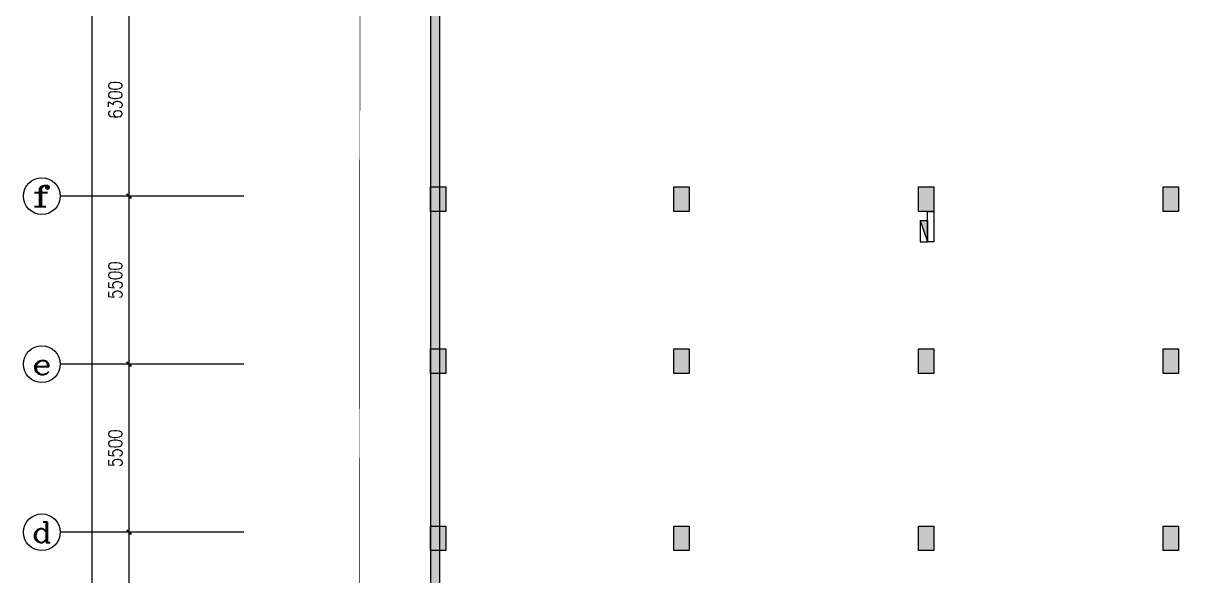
# Model space of a CAD drawing. Extents: x -1348811 to 123514, y -640545 to 749356.
# Drawn here: x -88142 to -49771, y 294844 to 312910 of the extents above; entities that cross this region are included whole.
import ezdxf
from ezdxf.enums import TextEntityAlignment as Align

# ---------------------------------------------------------------- set-up
doc = ezdxf.new("R2010")
doc.units = 0
doc.header["$LTSCALE"] = 10
doc.header["$MEASUREMENT"] = 0
doc.linetypes.add('DASHDOT', pattern=[25.4, 12.7, -6.35, 0, -6.35])
doc.layers.get('0').update_dxf_attribs({"linetype": 'CONTINUOUS'})
doc.layers.get('Defpoints').update_dxf_attribs({"linetype": 'CONTINUOUS'})
for name, color, linetype in [('AXIS', 3, 'CONTINUOUS'), ('AXIS_TEXT', 7, 'CONTINUOUS'), ('COLU', 1, 'CONTINUOUS'), ('COLU_HATCH', 252, 'CONTINUOUS'), ('jlq', 1, 'CONTINUOUS'), ('JPS-WALL', 7, 'CONTINUOUS'), ('JPS-XHS', 7, 'CONTINUOUS'), ('PUB_HATCH', 9, 'CONTINUOUS'), ('控制线', 5, 'CONTINUOUS')]:
    doc.layers.add(name, color=color, linetype=linetype)
doc.styles.add('_TCH_AXIS', font='COMPLEX', dxfattribs={"bigfont": 'GBCBIG'})
doc.styles.add('COMPLEX', font='COMPLEX')
doc.styles.add('DIM_FONT', font='SIMPLEX', dxfattribs={"width": 0.8, "bigfont": 'HZTXT'})
doc.dimstyles.new('DIMN150', dxfattribs={"dimscale": 1.5, "dimtxt": 300, "dimasz": 100, "dimexe": 250, "dimexo": 300, "dimgap": 150, "dimtad": 1, "dimdec": 0, "dimzin": 0, "dimdsep": 46, "dimtxsty": 'DIM_FONT', "dimblk": 'ARCHTICK', "dimcen": 0.09, "dimclrt": 7, "dimazin": 2, "dimtfac": 1, "dimtdec": 0, "dimtix": 1, "dimtmove": 2, "dimatfit": 3, "dimfxl": 0, "dimtolj": 1, "dimtzin": 0, "dimarcsym": 0})

# ---------------------------------------------------------------- blocks, each defined once
blk = doc.blocks.new('_ArchTick')
at = {"color": 0, "linetype": 'ByBlock', "const_width": 0.4}
blk.add_lwpolyline([(-0.5, -0.5), (0.5, 0.5)], dxfattribs=at)
blk = doc.blocks.new('*D1627')
at = {"layer": 'AXIS', "color": 0, "lineweight": -2}
for p, q in [((-6752, 0), (-11627, 0)), ((-11252, -211333), (-11252, 0)), ((-6752, -211333), (-11627, -211333))]:
    blk.add_line(p, q, dxfattribs=at)
at = {"layer": 'Defpoints', "color": 0}
for p in [(-11252, 0), (-6302, 0), (-6302, -211333)]:
    blk.add_point(p, dxfattribs=at)
at = {"layer": 'AXIS', "color": 0, "lineweight": -2, "xscale": 150, "yscale": 150, "zscale": 150}
for p, rotation in [((-11252, 0), 90), ((-11252, -211333), 270)]:
    blk.add_blockref('_ArchTick', p, dxfattribs=dict(at, rotation=rotation))
at = {"layer": 'AXIS', "color": 7, "insert": (-11702, -105667), "char_height": 450, "attachment_point": 5, "rotation": 90, "style": 'DIM_FONT'}
blk.add_mtext('\\A1;211333', dxfattribs=at)
blk = doc.blocks.new('*D1650')
at = {"layer": 'AXIS', "color": 0, "lineweight": -2}
for p, q in [((-6752, -74700), (-10427, -74700)), ((-10052, -81000), (-10052, -74700)), ((-6752, -81000), (-10427, -81000))]:
    blk.add_line(p, q, dxfattribs=at)
at = {"layer": 'Defpoints', "color": 0}
for p in [(-10052, -74700), (-6302, -74700), (-6302, -81000)]:
    blk.add_point(p, dxfattribs=at)
at = {"layer": 'AXIS', "color": 0, "lineweight": -2, "xscale": 150, "yscale": 150, "zscale": 150}
for p, rotation in [((-10052, -74700), 90), ((-10052, -81000), 270)]:
    blk.add_blockref('_ArchTick', p, dxfattribs=dict(at, rotation=rotation))
at = {"layer": 'AXIS', "color": 7, "insert": (-10502, -77850), "char_height": 450, "attachment_point": 5, "rotation": 90, "style": 'DIM_FONT'}
blk.add_mtext('\\A1;6300', dxfattribs=at)
blk = doc.blocks.new('*D1651')
at = {"layer": 'AXIS', "color": 0, "lineweight": -2}
for p, q in [((-6752, -69200), (-10427, -69200)), ((-10052, -74700), (-10052, -69200)), ((-6752, -74700), (-10427, -74700))]:
    blk.add_line(p, q, dxfattribs=at)
at = {"layer": 'Defpoints', "color": 0}
for p in [(-10052, -69200), (-6302, -69200), (-6302, -74700)]:
    blk.add_point(p, dxfattribs=at)
at = {"layer": 'AXIS', "color": 0, "lineweight": -2, "xscale": 150, "yscale": 150, "zscale": 150}
for p, rotation in [((-10052, -69200), 90), ((-10052, -74700), 270)]:
    blk.add_blockref('_ArchTick', p, dxfattribs=dict(at, rotation=rotation))
at = {"layer": 'AXIS', "color": 7, "insert": (-10502, -71950), "char_height": 450, "attachment_point": 5, "rotation": 90, "style": 'DIM_FONT'}
blk.add_mtext('\\A1;5500', dxfattribs=at)
blk = doc.blocks.new('*D1652')
at = {"layer": 'AXIS', "color": 0, "lineweight": -2}
for p, q in [((-6752, -63700), (-10427, -63700)), ((-10052, -69200), (-10052, -63700)), ((-6752, -69200), (-10427, -69200))]:
    blk.add_line(p, q, dxfattribs=at)
at = {"layer": 'Defpoints', "color": 0}
for p in [(-10052, -63700), (-6302, -63700), (-6302, -69200)]:
    blk.add_point(p, dxfattribs=at)
at = {"layer": 'AXIS', "color": 0, "lineweight": -2, "xscale": 150, "yscale": 150, "zscale": 150}
for p, rotation in [((-10052, -63700), 90), ((-10052, -69200), 270)]:
    blk.add_blockref('_ArchTick', p, dxfattribs=dict(at, rotation=rotation))
at = {"layer": 'AXIS', "color": 7, "insert": (-10502, -66450), "char_height": 450, "attachment_point": 5, "rotation": 90, "style": 'DIM_FONT'}
blk.add_mtext('\\A1;5500', dxfattribs=at)
blk = doc.blocks.new('*D1653')
at = {"layer": 'AXIS', "color": 0, "lineweight": -2}
for p, q in [((-6752, -57400), (-10427, -57400)), ((-10052, -63700), (-10052, -57400)), ((-6752, -63700), (-10427, -63700))]:
    blk.add_line(p, q, dxfattribs=at)
at = {"layer": 'Defpoints', "color": 0}
for p in [(-10052, -57400), (-6302, -57400), (-6302, -63700)]:
    blk.add_point(p, dxfattribs=at)
at = {"layer": 'AXIS', "color": 0, "lineweight": -2, "xscale": 150, "yscale": 150, "zscale": 150}
for p, rotation in [((-10052, -57400), 90), ((-10052, -63700), 270)]:
    blk.add_blockref('_ArchTick', p, dxfattribs=dict(at, rotation=rotation))
at = {"layer": 'AXIS', "color": 7, "insert": (-10502, -60550), "char_height": 450, "attachment_point": 5, "rotation": 90, "style": 'DIM_FONT'}
blk.add_mtext('\\A1;6300', dxfattribs=at)
blk = doc.blocks.new('_AXISO')
blk.add_circle((0, 0), 0.5)
at = {"layer": 'AXIS_TEXT', "style": 'COMPLEX', "width": 1.041667}
blk.add_attdef('A', text='', height=0.56, dxfattribs=at).set_placement((-0.25, -0.28), (0.25, -0.28), align=Align.FIT)
blk = doc.blocks.new('zw')
at = {"layer": 'COLU_HATCH'}
for points in [[(0, -41100), (500, -41100), (500, -41900), (0, -41900)], [(7950, -41100), (8450, -41100), (8450, -41900), (7950, -41900)], [(15950, -41100), (16450, -41100), (16450, -41900), (15950, -41900)], [(23950, -41100), (24450, -41100), (24450, -41900), (23950, -41900)], [(0, -46400), (500, -46400), (500, -47200), (0, -47200)], [(7950, -46400), (8450, -46400), (8450, -47200), (7950, -47200)], [(15950, -46400), (16450, -46400), (16450, -47200), (15950, -47200)], [(23950, -46400), (24450, -46400), (24450, -47200), (23950, -47200)], [(0, -52200), (500, -52200), (500, -53000), (0, -53000)], [(7950, -52200), (8450, -52200), (8450, -53000), (7950, -53000)], [(15950, -52200), (16450, -52200), (16450, -53000), (15950, -53000)], [(23950, -52200), (24450, -52200), (24450, -53000), (23950, -53000)]]:
    blk.add_hatch(color=256, dxfattribs=at).paths.add_polyline_path(points)
at = {"layer": 'COLU'}
for points in [[(0, -41100), (500, -41100), (500, -41900), (0, -41900)], [(7950, -41100), (8450, -41100), (8450, -41900), (7950, -41900)], [(15950, -41100), (16450, -41100), (16450, -41900), (15950, -41900)], [(23950, -41100), (24450, -41100), (24450, -41900), (23950, -41900)], [(0, -46400), (500, -46400), (500, -47200), (0, -47200)], [(7950, -46400), (8450, -46400), (8450, -47200), (7950, -47200)], [(15950, -46400), (16450, -46400), (16450, -47200), (15950, -47200)], [(23950, -46400), (24450, -46400), (24450, -47200), (23950, -47200)], [(0, -52200), (500, -52200), (500, -53000), (0, -53000)], [(7950, -52200), (8450, -52200), (8450, -53000), (7950, -53000)], [(15950, -52200), (16450, -52200), (16450, -53000), (15950, -53000)], [(23950, -52200), (24450, -52200), (24450, -53000), (23950, -53000)]]:
    blk.add_lwpolyline(points, close=True, dxfattribs=at)
blk = doc.blocks.new('jlqq')
at = {"layer": 'PUB_HATCH'}
blk.add_hatch(color=256, dxfattribs=at).paths.add_polyline_path([(1455, -3373), (380, -189), (1234, 97), (1138, 382), (0, 0), (1155, -3422), (1155, -65271), (1455, -65271)])
at = {"layer": 'jlq'}
for p, q in [((1155, -3422), (1155, -65271)), ((1455, -3373), (1455, -65271))]:
    blk.add_line(p, q, dxfattribs=at)
blk = doc.blocks.new('DXHS')
at = {"layer": 'JPS-XHS'}
blk.add_hatch(color=256, dxfattribs=at).paths.add_polyline_path([(-350, 240), (-350, 0), (350, 0)])
at = {"layer": 'JPS-XHS', "linetype": 'Continuous'}
for p, q in [((-350, 240), (-350, 0)), ((-350, 240), (350, 240)), ((-350, 0), (350, 0)), ((350, 240), (350, 0))]:
    blk.add_line(p, q, dxfattribs=at)
at = {"layer": 'JPS-XHS'}
blk.add_line((-350, 240), (350, 0), dxfattribs=at)
blk = doc.blocks.new('xxhhsss')
at = {"layer": 'JPS-WALL'}
blk.add_lwpolyline([(-4680, -52902), (-4680, -53902), (-4880, -53902), (-4880, -52902)], close=True, dxfattribs=at)
at = {"layer": 'JPS-XHS', "xscale": -1, "rotation": 90}
blk.add_blockref('DXHS', (-4880, -53552), dxfattribs=at)
blk = doc.blocks.new('zzzzz')
at = {"layer": 'AXIS'}
for p, q in [((-6301.6, -63700), (-12301.6, -63700)), ((-6301.6, -69200), (-12301.6, -69200)), ((-6301.6, -74700), (-12301.6, -74700))]:
    blk.add_line(p, q, dxfattribs=at)
ref = blk.add_blockref('_AXISO', (-12901.6, -63700), dxfattribs=dict(at, xscale=1200, yscale=1200, zscale=1200))
ref.add_attrib('A', 'f', dxfattribs={"layer": 'AXIS_TEXT', "height": 678.8, "style": '_TCH_AXIS', "width": 2.333333}).set_placement((-13241, -64039.4), (-12562.2, -64039.4), align=Align.FIT)
ref = blk.add_blockref('_AXISO', (-12901.6, -69200), dxfattribs=dict(at, xscale=1200, yscale=1200, zscale=1200))
ref.add_attrib('A', 'e', dxfattribs={"layer": 'AXIS_TEXT', "height": 678.8, "style": '_TCH_AXIS', "width": 1.615385}).set_placement((-13241, -69539.4), (-12562.2, -69539.4), align=Align.FIT)
ref = blk.add_blockref('_AXISO', (-12901.6, -74700), dxfattribs=dict(at, xscale=1200, yscale=1200, zscale=1200))
ref.add_attrib('A', 'd', dxfattribs={"layer": 'AXIS_TEXT', "height": 678.8, "style": '_TCH_AXIS', "width": 1.3125}).set_placement((-13241, -75039.4), (-12562.2, -75039.4), align=Align.FIT)
for p1, p2, distance, picture, middle in [((-6301.6, -211333.4), (-6301.6, 0), 4950, '*D1627', (-11701.6, -105666.7)), ((-6301.6, -63700), (-6301.6, -57400), 3750, '*D1653', (-10501.6, -60550)), ((-6301.6, -69200), (-6301.6, -63700), 3750, '*D1652', (-10501.6, -66450)), ((-6301.6, -74700), (-6301.6, -69200), 3750, '*D1651', (-10501.6, -71950)), ((-6301.6, -81000), (-6301.6, -74700), 3750, '*D1650', (-10501.6, -77850))]:
    dim = blk.add_aligned_dim(p1=p1, p2=p2, distance=distance, dimstyle='DIMN150', dxfattribs=at)
    dim.commit()
    dim.dimension.update_dxf_attribs({"geometry": picture, "text_midpoint": middle})

msp = doc.modelspace()

# ---------------------------------------------------------------- linework, layer by layer
at = {"layer": '控制线', "color": 1, "linetype": 'DASHDOT', "ltscale": 0.1, "const_width": 20}
msp.add_lwpolyline([(-77078.8, 372393.9), (29313.2, 408307.8), (35388.1, 403830.8), (34740.9, 147999.2), (25565.6, 138857.3), (-77339.2, 138972.2)], close=True, dxfattribs=at)

# ---------------------------------------------------------------- block references
at = {"layer": 'AXIS'}
msp.add_blockref('zzzzz', (-74640.8, 370960.1), dxfattribs=at)
at = {"layer": 'COLU'}
msp.add_blockref('zw', (-74840.8, 348660.1), dxfattribs=at)
at = {"layer": 'jlq'}
msp.add_blockref('jlqq', (-75996, 355874.9), dxfattribs=at)
at = {"layer": 'JPS-XHS'}
msp.add_blockref('xxhhsss', (-53710.7, 359662.4), dxfattribs=at)

doc.saveas('drawing.dxf')
